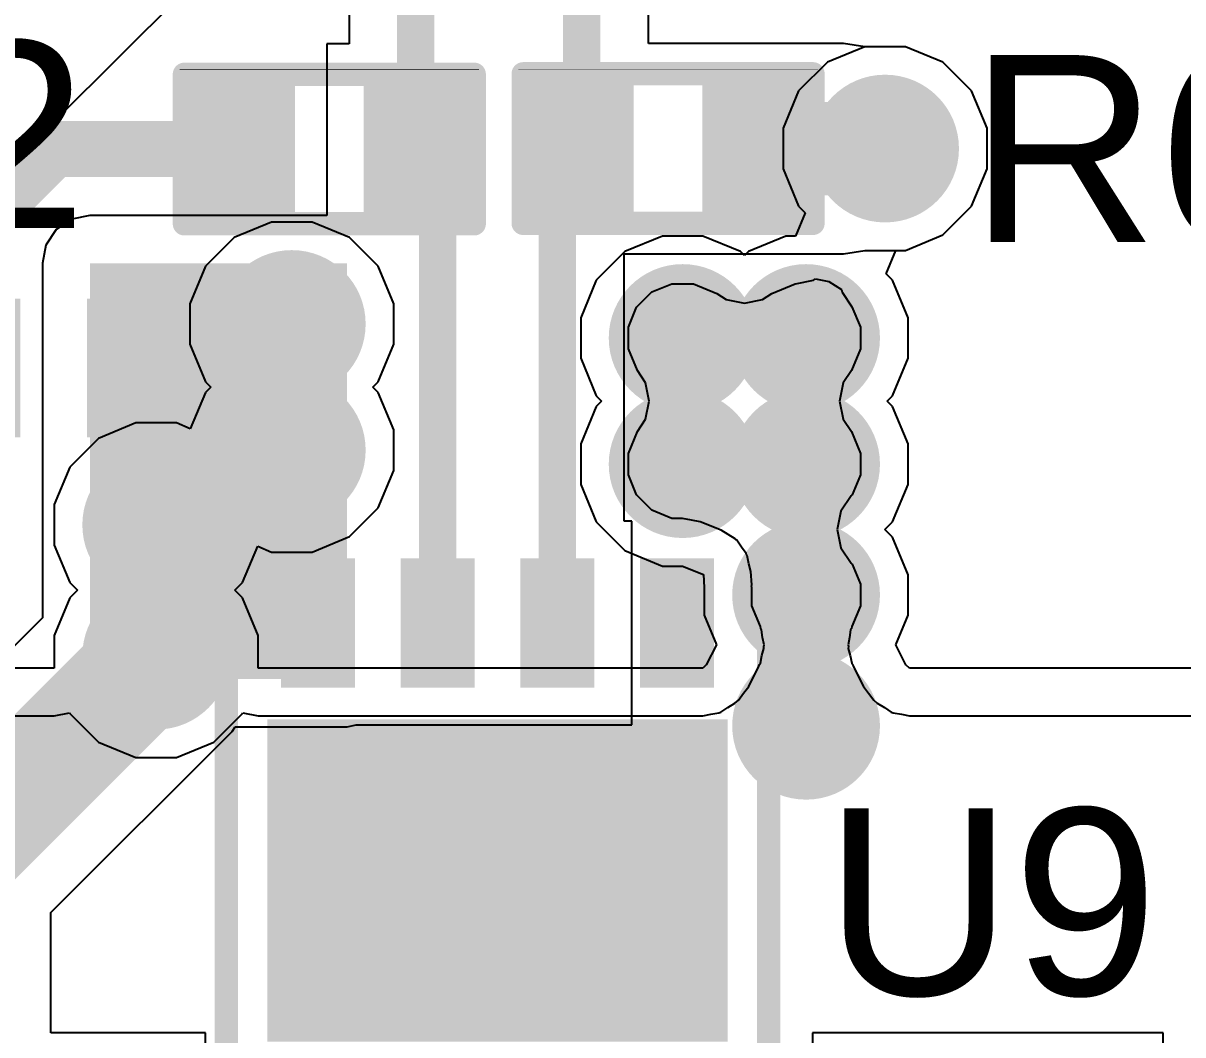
# Model space of a CAD drawing. Header units: millimetres. Extents: x 0 to 5423, y 0 to 5425.
# Drawn here: x 110.75 to 117.05, y 134.73 to 140.23 of the extents above; entities that cross this region are included whole.
import ezdxf

# ---------------------------------------------------------------- set-up
doc = ezdxf.new("R2010")
doc.units = ezdxf.units.MM
for name, color, linetype in [('BottomLayer', 5, 'Continuous'), ('BottomSolder', 6, 'Continuous'), ('TopLayer', 1, 'Continuous'), ('TopOverlay', 2, 'Continuous'), ('TopPaste', 8, 'Continuous'), ('TopSolder', 216, 'Continuous'), ('ViaHoleLayer', 16, 'Continuous')]:
    doc.layers.add(name, color=color, linetype=linetype)
doc.styles.add('Arial', font='', dxfattribs={"height": 0.2})
doc.styles.get('Arial').set_extended_font_data('Arial')

# ---------------------------------------------------------------- blocks, each defined once
blk = doc.blocks.new('SON_8_EP_3_3__134')
at = {"layer": 'TopLayer'}
for points in [[(0.8250047, 1.1999976), (0.8250047, -1.1999976), (-0.8250047, -1.1999976), (-0.8250047, 1.1999976)], [(-1.1000486, 1.1253597), (-1.1000486, 0.8253603), (-1.7000474, 0.8253603), (-1.7000474, 1.1253597)], [(1.1000486, 0.8253603), (1.1000486, 1.1253597), (1.7000474, 1.1253597), (1.7000474, 0.8253603)], [(-1.1000486, 0.4751197), (-1.1000486, 0.1751203), (-1.7000474, 0.1751203), (-1.7000474, 0.4751197)], [(1.1000486, 0.1751203), (1.1000486, 0.4751197), (1.7000474, 0.4751197), (1.7000474, 0.1751203)], [(-1.1000486, -0.1751203), (-1.1000486, -0.4751197), (-1.7000474, -0.4751197), (-1.7000474, -0.1751203)], [(1.1000486, -0.4751197), (1.1000486, -0.1751203), (1.7000474, -0.1751203), (1.7000474, -0.4751197)], [(-1.1000486, -0.8253603), (-1.1000486, -1.1253597), (-1.7000474, -1.1253597), (-1.7000474, -0.8253603)], [(1.1000486, -1.1253597), (1.1000486, -0.8253603), (1.7000474, -0.8253603), (1.7000474, -1.1253597)]]:
    blk.add_hatch(color=1, dxfattribs=at).paths.add_polyline_path(points)
at = {"layer": 'TopPaste'}
for points in [[(0.8250047, 1.1999976), (0.8250047, -1.1999976), (-0.8250047, -1.1999976), (-0.8250047, 1.1999976)], [(-1.1000486, 1.1253597), (-1.1000486, 0.8253603), (-1.7000474, 0.8253603), (-1.7000474, 1.1253597)], [(1.1000486, 0.8253603), (1.1000486, 1.1253597), (1.7000474, 1.1253597), (1.7000474, 0.8253603)], [(-1.1000486, 0.4751197), (-1.1000486, 0.1751203), (-1.7000474, 0.1751203), (-1.7000474, 0.4751197)], [(1.1000486, 0.1751203), (1.1000486, 0.4751197), (1.7000474, 0.4751197), (1.7000474, 0.1751203)], [(-1.1000486, -0.1751203), (-1.1000486, -0.4751197), (-1.7000474, -0.4751197), (-1.7000474, -0.1751203)], [(1.1000486, -0.4751197), (1.1000486, -0.1751203), (1.7000474, -0.1751203), (1.7000474, -0.4751197)], [(-1.1000486, -0.8253603), (-1.1000486, -1.1253597), (-1.7000474, -1.1253597), (-1.7000474, -0.8253603)], [(1.1000486, -1.1253597), (1.1000486, -0.8253603), (1.7000474, -0.8253603), (1.7000474, -1.1253597)]]:
    blk.add_hatch(color=8, dxfattribs=at).paths.add_polyline_path(points)
at = {"layer": 'TopSolder'}
for points in [[(0.8758046999999999, 1.2507976), (0.8758047000000001, -1.2507976), (-0.8758046999999999, -1.2507976), (-0.8758047000000001, 1.2507976)], [(-1.0492486, 1.1761597), (-1.0492486, 0.7745603), (-1.7508474, 0.7745603), (-1.7508474, 1.1761597)], [(1.0492486, 0.7745603), (1.0492486, 1.1761597), (1.7508474, 1.1761597), (1.7508474, 0.7745603)], [(-1.0492486, 0.5259197), (-1.0492486, 0.1243203), (-1.7508474, 0.1243203), (-1.7508474, 0.5259197)], [(1.0492486, 0.1243203), (1.0492486, 0.5259197), (1.7508474, 0.5259197), (1.7508474, 0.1243203)], [(-1.0492486, -0.1243203), (-1.0492486, -0.5259197), (-1.7508474, -0.5259197), (-1.7508474, -0.1243203)], [(1.0492486, -0.5259197), (1.0492486, -0.1243203), (1.7508474, -0.1243203), (1.7508474, -0.5259197)], [(-1.0492486, -0.7745603), (-1.0492486, -1.1761597), (-1.7508474, -1.1761597), (-1.7508474, -0.7745603)], [(1.0492486, -1.1761597), (1.0492486, -0.7745603), (1.7508474, -0.7745603), (1.7508474, -1.1761597)]]:
    blk.add_hatch(color=216, dxfattribs=at).paths.add_polyline_path(points)
at = {"layer": 'TopOverlay'}
for points, const_width in [([(-1.4986, 1.4732), (1.4732, 1.4732)], 0.127), ([(-2.009648, 1.12776), (-1.882648, 1.00076)], 0.1999996), ([(-2.009648, 1.12776), (-2.009648, 0.87376)], 0.1999996), ([(-1.882648, 1.00076), (-2.009648, 0.87376)], 0.1999996), ([(-1.4986, -1.4732), (1.4732, -1.4732)], 0.127)]:
    blk.add_lwpolyline(points, dxfattribs=dict(at, const_width=const_width))
for points, const_width in [([(-1.53035, 1.4732, 1), (-1.46685, 1.4732, 1)], 0.0635), ([(1.44145, 1.4732, 1), (1.50495, 1.4732, 1)], 0.0635), ([(-2.0596479, 1.12776, 1), (-1.9596481, 1.12776, 1)], 0.0999998), ([(-2.0596479, 1.12776, 1), (-1.9596481, 1.12776, 1)], 0.0999998), ([(-1.9326479, 1.00076, 1), (-1.8326481, 1.00076, 1)], 0.0999998), ([(-1.9326479, 1.00076, 1), (-1.8326481, 1.00076, 1)], 0.0999998), ([(-2.0596479, 0.87376, 1), (-1.9596481, 0.87376, 1)], 0.0999998), ([(-2.0596479, 0.87376, 1), (-1.9596481, 0.87376, 1)], 0.0999998), ([(-1.53035, -1.4732, 1), (-1.46685, -1.4732, 1)], 0.0635), ([(1.44145, -1.4732, 1), (1.50495, -1.4732, 1)], 0.0635)]:
    blk.add_lwpolyline(points, format="xyb", close=True, dxfattribs=dict(at, const_width=const_width))
blk = doc.blocks.new('P____PAK_SO_8_138')
at = {"layer": 'TopSolder'}
blk.add_line((2.62857742, -2.43887498), (-5398.322477399999, -5376.64347326), dxfattribs=at)
blk = doc.blocks.new('R___0402_241')
at = {"layer": 'TopLayer'}
for points in [[(-0.6985, -0.3175), (-0.6985, 0.3175), (-0.2412999999999999, 0.3175), (-0.2413, -0.3175)], [(0.2412999999999999, -0.3175), (0.2413, 0.3175), (0.6985, 0.3175), (0.6985, -0.3175)]]:
    blk.add_hatch(color=1, dxfattribs=at).paths.add_polyline_path(points)
at = {"layer": 'TopPaste'}
for points in [[(-0.6985, -0.3175), (-0.6985, 0.3175), (-0.2412999999999999, 0.3175), (-0.2413, -0.3175)], [(0.2412999999999999, -0.3175), (0.2413, 0.3175), (0.6985, 0.3175), (0.6985, -0.3175)]]:
    blk.add_hatch(color=8, dxfattribs=at).paths.add_polyline_path(points)
at = {"layer": 'TopSolder'}
for points in [[(-0.75350116, -0.37250116), (-0.75350116, 0.37250116), (-0.1862988399999999, 0.37250116), (-0.18629884, -0.37250116)], [(0.1862988399999999, -0.37250116), (0.18629884, 0.37250116), (0.75350116, 0.37250116), (0.75350116, -0.37250116)]]:
    blk.add_hatch(color=216, dxfattribs=at).paths.add_polyline_path(points)
at = {"layer": 'TopOverlay'}
for points, const_width in [([(0.7874, 0.4064), (-0.7874, 0.4064)], 0.127), ([(-0.7874, 0.4064), (-0.7874, -0.4064)], 0.127), ([(0.7874, 0.4064), (0.7874, -0.4064)], 0.127), ([(0.7874, -0.4064), (-0.7874, -0.4064)], 0.127), ([(0.8128, -0.4318), (-0.8128, -0.4318)], 0.0032258)]:
    blk.add_lwpolyline(points, dxfattribs=dict(at, const_width=const_width))
for points, const_width in [([(-0.8191499999999999, 0.4064, 1), (-0.7556499999999999, 0.4064, 1)], 0.0635), ([(-0.8191499999999999, 0.4064, 1), (-0.7556499999999999, 0.4064, 1)], 0.0635), ([(0.7556499999999999, 0.4064, 1), (0.8191499999999999, 0.4064, 1)], 0.0635), ([(0.7556499999999999, 0.4064, 1), (0.8191499999999999, 0.4064, 1)], 0.0635), ([(-0.8191499999999999, -0.4064, 1), (-0.7556499999999999, -0.4064, 1)], 0.0635), ([(-0.8191499999999999, -0.4064, 1), (-0.7556499999999999, -0.4064, 1)], 0.0635), ([(0.7556499999999999, -0.4064, 1), (0.8191499999999999, -0.4064, 1)], 0.0635), ([(0.7556499999999999, -0.4064, 1), (0.8191499999999999, -0.4064, 1)], 0.0635), ([(-0.81360518, -0.4318, 1), (-0.8119948199999999, -0.4318, 1)], 0.0016129), ([(0.8119948199999999, -0.4318, 1), (0.81360518, -0.4318, 1)], 0.0016129)]:
    blk.add_lwpolyline(points, format="xyb", close=True, dxfattribs=dict(at, const_width=const_width))
blk = doc.blocks.new('R___0402_242')
at = {"layer": 'TopLayer'}
for points in [[(-0.6985, -0.3175), (-0.6985, 0.3175), (-0.2412999999999999, 0.3175), (-0.2413, -0.3175)], [(0.2412999999999999, -0.3175), (0.2413, 0.3175), (0.6985, 0.3175), (0.6985, -0.3175)]]:
    blk.add_hatch(color=1, dxfattribs=at).paths.add_polyline_path(points)
at = {"layer": 'TopPaste'}
for points in [[(-0.6985, -0.3175), (-0.6985, 0.3175), (-0.2412999999999999, 0.3175), (-0.2413, -0.3175)], [(0.2412999999999999, -0.3175), (0.2413, 0.3175), (0.6985, 0.3175), (0.6985, -0.3175)]]:
    blk.add_hatch(color=8, dxfattribs=at).paths.add_polyline_path(points)
at = {"layer": 'TopSolder'}
for points in [[(-0.75350116, -0.37250116), (-0.75350116, 0.37250116), (-0.1862988399999999, 0.37250116), (-0.18629884, -0.37250116)], [(0.1862988399999999, -0.37250116), (0.18629884, 0.37250116), (0.75350116, 0.37250116), (0.75350116, -0.37250116)]]:
    blk.add_hatch(color=216, dxfattribs=at).paths.add_polyline_path(points)
at = {"layer": 'TopOverlay'}
for points, const_width in [([(0.7874, 0.4064), (-0.7874, 0.4064)], 0.127), ([(-0.7874, 0.4064), (-0.7874, -0.4064)], 0.127), ([(0.7874, 0.4064), (0.7874, -0.4064)], 0.127), ([(0.7874, -0.4064), (-0.7874, -0.4064)], 0.127), ([(0.8128, -0.4318), (-0.8128, -0.4318)], 0.0032258)]:
    blk.add_lwpolyline(points, dxfattribs=dict(at, const_width=const_width))
for points, const_width in [([(-0.8191499999999999, 0.4064, 1), (-0.7556499999999999, 0.4064, 1)], 0.0635), ([(-0.8191499999999999, 0.4064, 1), (-0.7556499999999999, 0.4064, 1)], 0.0635), ([(0.7556499999999999, 0.4064, 1), (0.8191499999999999, 0.4064, 1)], 0.0635), ([(0.7556499999999999, 0.4064, 1), (0.8191499999999999, 0.4064, 1)], 0.0635), ([(-0.8191499999999999, -0.4064, 1), (-0.7556499999999999, -0.4064, 1)], 0.0635), ([(-0.8191499999999999, -0.4064, 1), (-0.7556499999999999, -0.4064, 1)], 0.0635), ([(0.7556499999999999, -0.4064, 1), (0.8191499999999999, -0.4064, 1)], 0.0635), ([(0.7556499999999999, -0.4064, 1), (0.8191499999999999, -0.4064, 1)], 0.0635), ([(-0.81360518, -0.4318, 1), (-0.8119948199999999, -0.4318, 1)], 0.0016129), ([(0.8119948199999999, -0.4318, 1), (0.81360518, -0.4318, 1)], 0.0016129)]:
    blk.add_lwpolyline(points, format="xyb", close=True, dxfattribs=dict(at, const_width=const_width))
blk = doc.blocks.new('C___0402_393')
at = {"layer": 'TopLayer'}
for points in [[(-0.6985, -0.3175), (-0.6985, 0.3175), (-0.2412999999999999, 0.3175), (-0.2413, -0.3175)], [(0.2412999999999999, -0.3175), (0.2413, 0.3175), (0.6985, 0.3175), (0.6985, -0.3175)]]:
    blk.add_hatch(color=1, dxfattribs=at).paths.add_polyline_path(points)
at = {"layer": 'TopPaste'}
for points in [[(-0.6985, -0.3175), (-0.6985, 0.3175), (-0.2412999999999999, 0.3175), (-0.2413, -0.3175)], [(0.2412999999999999, -0.3175), (0.2413, 0.3175), (0.6985, 0.3175), (0.6985, -0.3175)]]:
    blk.add_hatch(color=8, dxfattribs=at).paths.add_polyline_path(points)
at = {"layer": 'TopSolder'}
for points in [[(-0.7584998799999999, -0.37749988), (-0.7584998799999999, 0.37749988), (-0.18130012, 0.37749988), (-0.18130012, -0.37749988)], [(0.18130012, -0.37749988), (0.18130012, 0.37749988), (0.7584998799999999, 0.37749988), (0.7584998799999999, -0.37749988)]]:
    blk.add_hatch(color=216, dxfattribs=at).paths.add_polyline_path(points)
at = {"layer": 'TopOverlay', "const_width": 0.127}
for points in [[(-0.7874, -0.4064), (-0.7874, 0.4064)], [(-0.7874, 0.4064), (-0.2794, 0.4064)], [(0.2794, 0.4064), (0.7874, 0.4064)], [(0.7874, -0.4064), (0.7874, 0.4064)], [(-0.7874, -0.4064), (-0.2794, -0.4064)], [(0.2794, -0.4064), (0.7874, -0.4064)]]:
    blk.add_lwpolyline(points, dxfattribs=at)
at = {"layer": 'TopOverlay', "const_width": 0.0635}
for points in [[(-0.8191499999999999, 0.4064, 1), (-0.7556499999999999, 0.4064, 1)], [(-0.8191499999999999, 0.4064, 1), (-0.7556499999999999, 0.4064, 1)], [(-0.31115, 0.4064, 1), (-0.24765, 0.4064, 1)], [(0.24765, 0.4064, 1), (0.31115, 0.4064, 1)], [(0.7556499999999999, 0.4064, 1), (0.8191499999999999, 0.4064, 1)], [(0.7556499999999999, 0.4064, 1), (0.8191499999999999, 0.4064, 1)], [(-0.8191499999999999, -0.4064, 1), (-0.7556499999999999, -0.4064, 1)], [(-0.8191499999999999, -0.4064, 1), (-0.7556499999999999, -0.4064, 1)], [(-0.31115, -0.4064, 1), (-0.24765, -0.4064, 1)], [(0.24765, -0.4064, 1), (0.31115, -0.4064, 1)], [(0.7556499999999999, -0.4064, 1), (0.8191499999999999, -0.4064, 1)], [(0.7556499999999999, -0.4064, 1), (0.8191499999999999, -0.4064, 1)]]:
    blk.add_lwpolyline(points, format="xyb", close=True, dxfattribs=at)

msp = doc.modelspace()

# ---------------------------------------------------------------- hatches: boundary and pattern name
at = {"layer": 'BottomLayer'}
h = msp.add_hatch(color=5, dxfattribs=at)
edge = h.paths.add_edge_path()
edge.add_arc((115.43487708, 139.55310164), 0.2999994, 0, 360)
h = msp.add_hatch(color=5, dxfattribs=at)
edge = h.paths.add_edge_path()
edge.add_arc((112.21026326, 138.59944848), 0.2999994, 0, 360)
h = msp.add_hatch(color=5, dxfattribs=at)
edge = h.paths.add_edge_path()
edge.add_arc((114.33463036, 138.52324848), 0.2999994, 0, 360)
h = msp.add_hatch(color=5, dxfattribs=at)
edge = h.paths.add_edge_path()
edge.add_arc((115.00555866, 138.52324848), 0.2999994, 0, 360)
h = msp.add_hatch(color=5, dxfattribs=at)
edge = h.paths.add_edge_path()
edge.add_arc((112.21026326, 137.91364848), 0.2999994, 0, 360)
h = msp.add_hatch(color=5, dxfattribs=at)
edge = h.paths.add_edge_path()
edge.add_arc((114.33463036, 137.83744848), 0.2999994, 0, 360)
h = msp.add_hatch(color=5, dxfattribs=at)
edge = h.paths.add_edge_path()
edge.add_arc((115.00555866, 137.83744848), 0.2999994, 0, 360)
h = msp.add_hatch(color=5, dxfattribs=at)
edge = h.paths.add_edge_path()
edge.add_arc((111.47366326, 137.50724848), 0.2999994, 0, 360)
h = msp.add_hatch(color=5, dxfattribs=at)
edge = h.paths.add_edge_path()
edge.add_arc((115.00555866, 137.12624848), 0.2999994, 0, 360)
h = msp.add_hatch(color=5, dxfattribs=at)
edge = h.paths.add_edge_path()
edge.add_arc((111.47366326, 136.79604848), 0.2999994, 0, 360)
h = msp.add_hatch(color=5, dxfattribs=at)
edge = h.paths.add_edge_path()
edge.add_arc((115.00555866, 136.41504848), 0.2999994, 0, 360)
h = msp.add_hatch(color=5, dxfattribs=at)
edge = h.paths.add_edge_path()
edge.add_arc((114.06119174, 135.98208516), 0.2999994, 0, 360)
h = msp.add_hatch(color=5, dxfattribs=at)
edge = h.paths.add_edge_path()
edge.add_arc((112.66419174, 135.95668516), 0.2999994, 0, 360)
h = msp.add_hatch(color=5, dxfattribs=at)
edge = h.paths.add_edge_path()
edge.add_arc((113.37539174, 135.60108516), 0.2999994, 0, 360)
h = msp.add_hatch(color=5, dxfattribs=at)
edge = h.paths.add_edge_path()
edge.add_arc((114.06119174, 135.16420516), 0.2999994, 0, 360)
h = msp.add_hatch(color=5, dxfattribs=at)
edge = h.paths.add_edge_path()
edge.add_arc((112.66419174, 135.13880516), 0.2999994, 0, 360)
at = {"layer": 'BottomSolder'}
h = msp.add_hatch(color=6, dxfattribs=at)
edge = h.paths.add_edge_path()
edge.add_arc((115.43487708, 139.55310164), 0.4015993999999999, 0, 360)
h = msp.add_hatch(color=6, dxfattribs=at)
edge = h.paths.add_edge_path()
edge.add_arc((112.21026326, 138.59944848), 0.4015993999999999, 0, 360)
h = msp.add_hatch(color=6, dxfattribs=at)
edge = h.paths.add_edge_path()
edge.add_arc((114.33463036, 138.52324848), 0.4015993999999999, 0, 360)
h = msp.add_hatch(color=6, dxfattribs=at)
edge = h.paths.add_edge_path()
edge.add_arc((115.00555866, 138.52324848), 0.4015993999999999, 0, 360)
h = msp.add_hatch(color=6, dxfattribs=at)
edge = h.paths.add_edge_path()
edge.add_arc((112.21026326, 137.91364848), 0.4015993999999999, 0, 360)
h = msp.add_hatch(color=6, dxfattribs=at)
edge = h.paths.add_edge_path()
edge.add_arc((114.33463036, 137.83744848), 0.4015993999999999, 0, 360)
h = msp.add_hatch(color=6, dxfattribs=at)
edge = h.paths.add_edge_path()
edge.add_arc((115.00555866, 137.83744848), 0.4015993999999999, 0, 360)
h = msp.add_hatch(color=6, dxfattribs=at)
edge = h.paths.add_edge_path()
edge.add_arc((111.47366326, 137.50724848), 0.4015993999999999, 0, 360)
h = msp.add_hatch(color=6, dxfattribs=at)
edge = h.paths.add_edge_path()
edge.add_arc((115.00555866, 137.12624848), 0.4015993999999999, 0, 360)
h = msp.add_hatch(color=6, dxfattribs=at)
edge = h.paths.add_edge_path()
edge.add_arc((111.47366326, 136.79604848), 0.4015993999999999, 0, 360)
h = msp.add_hatch(color=6, dxfattribs=at)
edge = h.paths.add_edge_path()
edge.add_arc((115.00555866, 136.41504848), 0.4015993999999999, 0, 360)
h = msp.add_hatch(color=6, dxfattribs=at)
edge = h.paths.add_edge_path()
edge.add_arc((112.66419174, 135.95668516), 0.4015993999999999, 0, 360)
h = msp.add_hatch(color=6, dxfattribs=at)
edge = h.paths.add_edge_path()
edge.add_arc((114.06119174, 135.98208516), 0.4015993999999999, 0, 360)
h = msp.add_hatch(color=6, dxfattribs=at)
edge = h.paths.add_edge_path()
edge.add_arc((113.37539174, 135.60108516), 0.4015993999999999, 0, 360)
h = msp.add_hatch(color=6, dxfattribs=at)
edge = h.paths.add_edge_path()
edge.add_arc((112.66419174, 135.13880516), 0.4015993999999999, 0, 360)
h = msp.add_hatch(color=6, dxfattribs=at)
edge = h.paths.add_edge_path()
edge.add_arc((114.06119174, 135.16420516), 0.4015993999999999, 0, 360)
at = {"layer": 'TopLayer'}
h = msp.add_hatch(color=1, dxfattribs=at)
edge = h.paths.add_edge_path()
edge.add_arc((115.43487708, 139.55310164), 0.2999994, 0, 360)
msp.add_hatch(color=1, dxfattribs=at).paths.add_polyline_path([(111.11362588, 138.92965102), (111.11362588, 136.66905102), (112.51062588, 136.66905102), (112.51062588, 138.92965102)])
h = msp.add_hatch(color=1, dxfattribs=at)
edge = h.paths.add_edge_path()
edge.add_arc((112.21026326, 138.59944848), 0.2999994, 0, 360)
h = msp.add_hatch(color=1, dxfattribs=at)
edge = h.paths.add_edge_path()
edge.add_arc((114.33463036, 138.52324848), 0.2999994, 0, 360)
h = msp.add_hatch(color=1, dxfattribs=at)
edge = h.paths.add_edge_path()
edge.add_arc((115.00555866, 138.52324848), 0.2999994, 0, 360)
h = msp.add_hatch(color=1, dxfattribs=at)
edge = h.paths.add_edge_path()
edge.add_arc((112.21026326, 137.91364848), 0.2999994, 0, 360)
h = msp.add_hatch(color=1, dxfattribs=at)
edge = h.paths.add_edge_path()
edge.add_arc((114.33463036, 137.83744848), 0.2999994, 0, 360)
h = msp.add_hatch(color=1, dxfattribs=at)
edge = h.paths.add_edge_path()
edge.add_arc((115.00555866, 137.83744848), 0.2999994, 0, 360)
h = msp.add_hatch(color=1, dxfattribs=at)
edge = h.paths.add_edge_path()
edge.add_arc((111.47366326, 137.50724848), 0.2999994, 0, 360)
h = msp.add_hatch(color=1, dxfattribs=at)
edge = h.paths.add_edge_path()
edge.add_arc((115.00555866, 137.12624848), 0.2999994, 0, 360)
h = msp.add_hatch(color=1, dxfattribs=at)
edge = h.paths.add_edge_path()
edge.add_arc((111.47366326, 136.79604848), 0.2999994, 0, 360)
h = msp.add_hatch(color=1, dxfattribs=at)
edge = h.paths.add_edge_path()
edge.add_arc((115.00555866, 136.41504848), 0.2999994, 0, 360)
h = msp.add_hatch(color=1, dxfattribs=at)
edge = h.paths.add_edge_path()
edge.add_arc((114.06119174, 135.98208516), 0.2999994, 0, 360)
h = msp.add_hatch(color=1, dxfattribs=at)
edge = h.paths.add_edge_path()
edge.add_arc((112.66419174, 135.95668516), 0.2999994, 0, 360)
h = msp.add_hatch(color=1, dxfattribs=at)
edge = h.paths.add_edge_path()
edge.add_arc((113.37539174, 135.60108516), 0.2999994, 0, 360)
h = msp.add_hatch(color=1, dxfattribs=at)
edge = h.paths.add_edge_path()
edge.add_arc((114.06119174, 135.16420516), 0.2999994, 0, 360)
h = msp.add_hatch(color=1, dxfattribs=at)
edge = h.paths.add_edge_path()
edge.add_arc((112.66419174, 135.13880516), 0.2999994, 0, 360)
at = {"layer": 'TopSolder'}
h = msp.add_hatch(color=216, dxfattribs=at)
edge = h.paths.add_edge_path()
edge.add_arc((115.43487708, 139.55310164), 0.4015993999999999, 0, 360)
h = msp.add_hatch(color=216, dxfattribs=at)
edge = h.paths.add_edge_path()
edge.add_arc((112.21026326, 138.59944848), 0.4015993999999999, 0, 360)
h = msp.add_hatch(color=216, dxfattribs=at)
edge = h.paths.add_edge_path()
edge.add_arc((114.33463036, 138.52324848), 0.4015993999999999, 0, 360)
h = msp.add_hatch(color=216, dxfattribs=at)
edge = h.paths.add_edge_path()
edge.add_arc((115.00555866, 138.52324848), 0.4015993999999999, 0, 360)
h = msp.add_hatch(color=216, dxfattribs=at)
edge = h.paths.add_edge_path()
edge.add_arc((112.21026326, 137.91364848), 0.4015993999999999, 0, 360)
h = msp.add_hatch(color=216, dxfattribs=at)
edge = h.paths.add_edge_path()
edge.add_arc((114.33463036, 137.83744848), 0.4015993999999999, 0, 360)
h = msp.add_hatch(color=216, dxfattribs=at)
edge = h.paths.add_edge_path()
edge.add_arc((115.00555866, 137.83744848), 0.4015993999999999, 0, 360)
h = msp.add_hatch(color=216, dxfattribs=at)
edge = h.paths.add_edge_path()
edge.add_arc((111.47366326, 137.50724848), 0.4015993999999999, 0, 360)
h = msp.add_hatch(color=216, dxfattribs=at)
edge = h.paths.add_edge_path()
edge.add_arc((115.00555866, 137.12624848), 0.4015993999999999, 0, 360)
h = msp.add_hatch(color=216, dxfattribs=at)
edge = h.paths.add_edge_path()
edge.add_arc((111.47366326, 136.79604848), 0.4015993999999999, 0, 360)
h = msp.add_hatch(color=216, dxfattribs=at)
edge = h.paths.add_edge_path()
edge.add_arc((115.00555866, 136.41504848), 0.4015993999999999, 0, 360)
h = msp.add_hatch(color=216, dxfattribs=at)
edge = h.paths.add_edge_path()
edge.add_arc((112.66419174, 135.95668516), 0.4015993999999999, 0, 360)
h = msp.add_hatch(color=216, dxfattribs=at)
edge = h.paths.add_edge_path()
edge.add_arc((114.06119174, 135.98208516), 0.4015993999999999, 0, 360)
h = msp.add_hatch(color=216, dxfattribs=at)
edge = h.paths.add_edge_path()
edge.add_arc((113.37539174, 135.60108516), 0.4015993999999999, 0, 360)
h = msp.add_hatch(color=216, dxfattribs=at)
edge = h.paths.add_edge_path()
edge.add_arc((112.66419174, 135.13880516), 0.4015993999999999, 0, 360)
h = msp.add_hatch(color=216, dxfattribs=at)
edge = h.paths.add_edge_path()
edge.add_arc((114.06119174, 135.16420516), 0.4015993999999999, 0, 360)
at = {"layer": 'ViaHoleLayer'}
h = msp.add_hatch(color=16, dxfattribs=at)
edge = h.paths.add_edge_path()
edge.add_arc((115.43487708, 139.55310164), 0.1499997, 0, 360)
h = msp.add_hatch(color=16, dxfattribs=at)
edge = h.paths.add_edge_path()
edge.add_arc((112.21026326, 138.59944848), 0.1499997, 0, 360)
h = msp.add_hatch(color=16, dxfattribs=at)
edge = h.paths.add_edge_path()
edge.add_arc((114.33463036, 138.52324848), 0.1499997, 0, 360)
h = msp.add_hatch(color=16, dxfattribs=at)
edge = h.paths.add_edge_path()
edge.add_arc((115.00555866, 138.52324848), 0.1499997, 0, 360)
h = msp.add_hatch(color=16, dxfattribs=at)
edge = h.paths.add_edge_path()
edge.add_arc((112.21026326, 137.91364848), 0.1499997, 0, 360)
h = msp.add_hatch(color=16, dxfattribs=at)
edge = h.paths.add_edge_path()
edge.add_arc((114.33463036, 137.83744848), 0.1499997, 0, 360)
h = msp.add_hatch(color=16, dxfattribs=at)
edge = h.paths.add_edge_path()
edge.add_arc((115.00555866, 137.83744848), 0.1499997, 0, 360)
h = msp.add_hatch(color=16, dxfattribs=at)
edge = h.paths.add_edge_path()
edge.add_arc((111.47366326, 137.50724848), 0.1499997, 0, 360)
h = msp.add_hatch(color=16, dxfattribs=at)
edge = h.paths.add_edge_path()
edge.add_arc((115.00555866, 137.12624848), 0.1499997, 0, 360)
h = msp.add_hatch(color=16, dxfattribs=at)
edge = h.paths.add_edge_path()
edge.add_arc((111.47366326, 136.79604848), 0.1499997, 0, 360)
h = msp.add_hatch(color=16, dxfattribs=at)
edge = h.paths.add_edge_path()
edge.add_arc((115.00555866, 136.41504848), 0.1499997, 0, 360)
h = msp.add_hatch(color=16, dxfattribs=at)
edge = h.paths.add_edge_path()
edge.add_arc((112.66419174, 135.95668516), 0.1499997, 0, 360)
h = msp.add_hatch(color=16, dxfattribs=at)
edge = h.paths.add_edge_path()
edge.add_arc((114.06119174, 135.98208516), 0.1499997, 0, 360)
h = msp.add_hatch(color=16, dxfattribs=at)
edge = h.paths.add_edge_path()
edge.add_arc((113.37539174, 135.60108516), 0.1499997, 0, 360)
h = msp.add_hatch(color=16, dxfattribs=at)
edge = h.paths.add_edge_path()
edge.add_arc((114.06119174, 135.16420516), 0.1499997, 0, 360)
h = msp.add_hatch(color=16, dxfattribs=at)
edge = h.paths.add_edge_path()
edge.add_arc((112.66419174, 135.13880516), 0.1499997, 0, 360)

# ---------------------------------------------------------------- linework, layer by layer
at = {"layer": 'BottomLayer'}
for p, q in [((115.32467918, 140.10710104), (115.12106262, 140.02276034)), ((115.54507498, 140.10710104), (115.32467918, 140.10710104)), ((115.74869154, 140.02276034), (115.54507498, 140.10710104)), ((115.12106262, 140.02276034), (114.96521838, 139.8669161)), ((115.90453578, 139.8669161), (115.74869154, 140.02276034)), ((114.96521838, 139.8669161), (114.88087768, 139.66329954)), ((115.98887648, 139.66329954), (115.90453578, 139.8669161)), ((114.88087768, 139.66329954), (114.88087768, 139.44290374)), ((115.98887648, 139.44290374), (115.98887648, 139.66329954)), ((114.88087768, 139.44290374), (114.96521838, 139.23928718)), ((115.90453578, 139.23928718), (115.98887648, 139.44290374)), ((114.96521838, 139.23928718), (115.00025768, 139.20424788)), ((115.74869154, 139.08344294), (115.90453578, 139.23928718)), ((115.00025768, 139.20424788), (114.94765174, 139.07724788)), ((112.10006536, 139.15344788), (111.8964488, 139.06910718)), ((112.32046116, 139.15344788), (112.10006536, 139.15344788)), ((112.52407772, 139.06910718), (112.32046116, 139.15344788)), ((111.8964488, 139.06910718), (111.74060456, 138.91326294)), ((112.67992196, 138.91326294), (112.52407772, 139.06910718)), ((114.22443246, 139.07724788), (114.0208159, 138.99290718)), ((114.44482826, 139.07724788), (114.22443246, 139.07724788)), ((114.64844482, 138.99290718), (114.44482826, 139.07724788)), ((114.89536076, 139.07724788), (114.6917442, 138.99290718)), ((114.94765174, 139.07724788), (114.89536076, 139.07724788)), ((115.54507498, 138.99910224), (115.74869154, 139.08344294)), ((114.0208159, 138.99290718), (113.86497166, 138.83706294)), ((114.67009578, 138.97125876), (114.64844482, 138.99290718)), ((114.6917442, 138.99290718), (114.67009578, 138.97125876)), ((115.44017806, 138.87210224), (115.492784, 138.99910224)), ((115.492784, 138.99910224), (115.54507498, 138.99910224)), ((111.74060456, 138.91326294), (111.65626386, 138.70964638)), ((112.76426266, 138.70964638), (112.67992196, 138.91326294)), ((115.04675746, 138.83798496), (115.05712066, 138.844909)), ((115.05712066, 138.844909), (115.12918808, 138.82982902)), ((115.47521736, 138.83706294), (115.44017806, 138.87210224)), ((113.86497166, 138.83706294), (113.78063096, 138.63344638)), ((114.1675136, 138.7733572), (114.2759462, 138.81827202)), ((114.2759462, 138.81827202), (114.39331452, 138.81827202)), ((114.39331452, 138.81827202), (114.52105874, 138.76535874)), ((114.81913536, 138.76536128), (114.9468745, 138.81827202)), ((114.9468745, 138.81827202), (114.94765174, 138.81827202)), ((114.94765174, 138.81827202), (115.04675746, 138.83798496)), ((115.12918808, 138.82982902), (115.19823798, 138.78645598)), ((115.19823798, 138.78645598), (115.20091514, 138.77299652)), ((115.55955806, 138.63344638), (115.47521736, 138.83706294)), ((114.08452164, 138.69036524), (114.1675136, 138.7733572)), ((114.52105874, 138.76535874), (114.57099006, 138.73199584)), ((114.57099006, 138.73199584), (114.57099768, 138.7319933)), ((114.57099768, 138.7319933), (114.57100276, 138.73199076)), ((114.57100276, 138.73199076), (114.61632144, 138.72297884)), ((114.61632144, 138.72297884), (114.67009578, 138.7122829)), ((114.67011102, 138.7122829), (114.7692015, 138.73199584)), ((114.7692015, 138.73199584), (114.76920658, 138.73199838)), ((114.76920658, 138.73199838), (114.76921674, 138.73200092)), ((114.76921674, 138.73200092), (114.81913536, 138.76536128)), ((115.20091514, 138.77299652), (115.25491808, 138.69217626)), ((111.65626386, 138.70964638), (111.65626386, 138.48925058)), ((112.76426266, 138.48925058), (112.76426266, 138.70964638)), ((114.03960682, 138.58193264), (114.08452164, 138.69036524)), ((114.67009578, 138.7122829), (114.6701034, 138.71228544)), ((114.6701034, 138.71228544), (114.67011102, 138.7122829)), ((115.25491808, 138.69217626), (115.3005822, 138.58193264)), ((113.78063096, 138.63344638), (113.78063096, 138.41305058)), ((115.55955806, 138.41305058), (115.55955806, 138.63344638)), ((114.03960682, 138.46456432), (114.03960682, 138.58193264)), ((115.3005822, 138.58193264), (115.3005822, 138.46456432)), ((111.65626386, 138.48925058), (111.74060456, 138.28563402)), ((112.67992196, 138.28563402), (112.76426266, 138.48925058)), ((113.78063096, 138.41305058), (113.86497166, 138.20943402)), ((114.0884942, 138.34654068), (114.03960682, 138.46456432)), ((115.3005822, 138.46456432), (115.25169482, 138.34654068)), ((115.47521736, 138.20943402), (115.55955806, 138.41305058)), ((114.13332012, 138.2794542), (114.0884942, 138.34654068)), ((115.25169482, 138.34654068), (115.2068689, 138.2794542)), ((111.74060456, 138.28563402), (111.7696901, 138.25654848)), ((112.65083642, 138.25654848), (112.67992196, 138.28563402)), ((114.15303306, 138.18034848), (114.13332012, 138.2794542)), ((115.2068689, 138.2794542), (115.18715596, 138.18034848)), ((111.74060456, 138.22746294), (111.65888514, 138.03017352)), ((111.7696901, 138.25654848), (111.74060456, 138.22746294)), ((112.67992196, 138.22746294), (112.65083642, 138.25654848)), ((112.76426266, 138.02384638), (112.67992196, 138.22746294)), ((113.86497166, 138.15126294), (113.78063096, 137.94764638)), ((113.86497166, 138.20943402), (113.8940572, 138.18034848)), ((113.8940572, 138.18034848), (113.86497166, 138.15126294)), ((114.13332012, 138.08124276), (114.15303306, 138.18034848)), ((115.18715596, 138.18034848), (115.2068689, 138.08124276)), ((115.44613182, 138.18034848), (115.47521736, 138.20943402)), ((115.47521736, 138.15126294), (115.44613182, 138.18034848)), ((115.55955806, 137.94764638), (115.47521736, 138.15126294)), ((111.36346536, 138.06124788), (111.1598488, 137.97690718)), ((111.58386116, 138.06124788), (111.36346536, 138.06124788)), ((111.65888514, 138.03017352), (111.58386116, 138.06124788)), ((114.0884942, 138.01415628), (114.13332012, 138.08124276)), ((115.2068689, 138.08124276), (115.25169482, 138.01415628)), ((111.1598488, 137.97690718), (111.00400456, 137.82106294)), ((112.76426266, 137.80345058), (112.76426266, 138.02384638)), ((114.03960682, 137.89613264), (114.0884942, 138.01415628)), ((115.25169482, 138.01415628), (115.3005822, 137.89613264)), ((113.78063096, 137.94764638), (113.78063096, 137.72725058)), ((115.55955806, 137.72725058), (115.55955806, 137.94764638)), ((114.03960682, 137.77876432), (114.03960682, 137.89613264)), ((115.3005822, 137.89613264), (115.3005822, 137.77876432)), ((111.00400456, 137.82106294), (110.91966386, 137.61744638)), ((112.67992196, 137.59983402), (112.76426266, 137.80345058)), ((114.08452164, 137.67033172), (114.03960682, 137.77876432)), ((115.3005822, 137.77876432), (115.25566738, 137.67033172)), ((113.78063096, 137.72725058), (113.86497166, 137.52363402)), ((115.47521736, 137.52363402), (115.55955806, 137.72725058)), ((114.1675136, 137.58733976), (114.08452164, 137.67033172)), ((115.25030798, 137.66497232), (115.1941689, 137.5809542)), ((115.25566738, 137.67033172), (115.25030798, 137.66497232)), ((110.91966386, 137.61744638), (110.91966386, 137.39705058)), ((112.52407772, 137.44398978), (112.67992196, 137.59983402)), ((114.2759462, 137.54242494), (114.1675136, 137.58733976)), ((113.86497166, 137.52363402), (114.0208159, 137.36778978)), ((114.3342265, 137.54242494), (114.2759462, 137.54242494)), ((114.38232648, 137.53285676), (114.3342265, 137.54242494)), ((114.43053314, 137.52385246), (114.38232648, 137.53285676)), ((114.54373586, 137.4785033), (114.43053314, 137.52385246)), ((115.1941689, 137.5809542), (115.17445596, 137.48184848)), ((115.43343182, 137.48184848), (115.47521736, 137.52363402)), ((114.5812288, 137.45407866), (114.54373586, 137.4785033)), ((115.17445596, 137.48184848), (115.1941689, 137.38274276)), ((115.47521736, 137.44006294), (115.43343182, 137.48184848)), ((110.91966386, 137.39705058), (111.00400456, 137.19343402)), ((112.32046116, 137.35964908), (112.52407772, 137.44398978)), ((114.61976314, 137.4314117), (114.5812288, 137.45407866)), ((114.62337502, 137.4266238), (114.61976314, 137.4314117)), ((114.62840168, 137.42334974), (114.62337502, 137.4266238)), ((114.6536823, 137.3864537), (114.62840168, 137.42334974)), ((115.55955806, 137.23644638), (115.47521736, 137.44006294)), ((111.94332196, 137.19343402), (112.02504138, 137.39072344)), ((112.02504138, 137.39072344), (112.10006536, 137.35964908)), ((112.10006536, 137.35964908), (112.32046116, 137.35964908)), ((114.0208159, 137.36778978), (114.22443246, 137.28344908)), ((114.68062154, 137.35074892), (114.6536823, 137.3864537)), ((114.68212776, 137.34494248), (114.68062154, 137.35074892)), ((114.68551866, 137.33999202), (114.68212776, 137.34494248)), ((114.6947541, 137.29623798), (114.68551866, 137.33999202)), ((115.1941689, 137.38274276), (115.25030798, 137.29872464)), ((114.22443246, 137.28344908), (114.3342265, 137.28344908)), ((114.3342265, 137.28344908), (114.44742922, 137.23809992)), ((114.7059809, 137.25293352), (114.6947541, 137.29623798)), ((115.25030798, 137.29872464), (115.25566738, 137.29336524)), ((115.25566738, 137.29336524), (115.3005822, 137.18493264)), ((114.44742922, 137.23809992), (114.45155926, 137.16611632)), ((114.71011094, 137.18094992), (114.7059809, 137.25293352)), ((115.55955806, 137.01605058), (115.55955806, 137.23644638)), ((111.00400456, 137.19343402), (111.0457901, 137.15164848)), ((111.0457901, 137.15164848), (111.00400456, 137.10986294)), ((111.90153642, 137.15164848), (111.94332196, 137.19343402)), ((111.94332196, 137.10986294), (111.90153642, 137.15164848)), ((114.45155926, 137.16611632), (114.45155926, 137.01605058)), ((114.709067, 137.17349502), (114.71011094, 137.18094992)), ((114.71053512, 137.16611632), (114.709067, 137.17349502)), ((114.71053512, 137.06756686), (114.71053512, 137.16611632)), ((115.3005822, 137.18493264), (115.3005822, 137.06756432)), ((111.00400456, 137.10986294), (110.91966386, 136.90624638)), ((112.02766266, 136.90624638), (111.94332196, 137.10986294)), ((114.45155926, 137.01605058), (114.51818092, 136.8552127)), ((114.75744384, 136.95432096), (114.71053512, 137.06756686)), ((115.3005822, 137.06756432), (115.25367348, 136.95431842)), ((115.4929364, 136.8552127), (115.55955806, 137.01605058)), ((114.75933868, 136.94479088), (114.75744384, 136.95432096)), ((115.25367348, 136.95431842), (115.25177864, 136.94479342)), ((110.91966386, 136.90624638), (110.91966386, 136.72821016)), ((112.02766266, 136.72821016), (112.02766266, 136.90624638)), ((114.76411896, 136.93634538), (114.75933868, 136.94479088)), ((114.76913546, 136.8955479), (114.76411896, 136.93634538)), ((114.77715678, 136.85521524), (114.76913546, 136.8955479)), ((115.24198186, 136.89554028), (115.23396054, 136.8552127)), ((115.24699836, 136.93634538), (115.24198186, 136.89554028)), ((115.25177864, 136.94479342), (115.24699836, 136.93634538)), ((114.51818092, 136.8552127), (114.46307562, 136.74585046)), ((114.76546262, 136.79642694), (114.77644812, 136.83605348)), ((114.77526194, 136.84569278), (114.77715678, 136.85521524)), ((114.77644812, 136.83605348), (114.77526194, 136.84569278)), ((115.23396054, 136.8552127), (115.23585538, 136.84569278)), ((115.23585538, 136.84569278), (115.2346692, 136.83605348)), ((115.2346692, 136.83605348), (115.24565216, 136.79642948)), ((115.5480417, 136.74585046), (115.4929364, 136.8552127)), ((114.75744384, 136.75610698), (114.76546262, 136.79642694)), ((115.24565216, 136.79642948), (115.25367348, 136.75610698)), ((110.91966386, 136.72821016), (94.8642756, 136.72821016)), ((114.44378432, 136.72821016), (112.02766266, 136.72821016)), ((114.46307562, 136.74585046), (114.44378432, 136.72821016)), ((114.69435024, 136.62931526), (114.74945554, 136.7386775)), ((114.74945554, 136.7386775), (114.75204888, 136.74803232)), ((114.75204888, 136.74803232), (114.75744384, 136.75610698)), ((115.25367348, 136.75610698), (115.25906844, 136.74803232)), ((115.25906844, 136.74803232), (115.26166178, 136.7386775)), ((115.26166178, 136.7386775), (115.31676708, 136.62931526)), ((115.567333, 136.72821016), (115.5480417, 136.74585046)), ((143.51000762, 136.7282127), (115.567333, 136.72821016)), ((114.63783778, 136.5547307), (114.66553648, 136.5924243)), ((114.66553648, 136.5924243), (114.69435024, 136.62931526)), ((115.31676708, 136.62931526), (115.3455783, 136.59242938)), ((115.3455783, 136.59242938), (115.37327954, 136.55473324)), ((114.54289004, 136.48894724), (114.5801747, 136.51385956)), ((114.5801747, 136.51385956), (114.61854648, 136.5370904)), ((114.61854648, 136.5370904), (114.63783778, 136.5547307)), ((115.37327954, 136.55473324), (115.39257084, 136.5370904)), ((115.39257084, 136.5370904), (115.43092484, 136.51387226)), ((115.43092484, 136.51387226), (115.46822728, 136.48894724)), ((94.8642756, 136.4692343), (110.91966386, 136.4692343)), ((110.91966386, 136.4692343), (111.0025593, 136.48572398)), ((111.0025593, 136.48572398), (111.00400456, 136.48223402)), ((111.00400456, 136.48223402), (111.1598488, 136.32638978)), ((111.78747772, 136.32638978), (111.94332196, 136.48223402)), ((111.94332196, 136.48223402), (111.94476722, 136.48572398)), ((111.94476722, 136.48572398), (112.02766266, 136.4692343)), ((112.02766266, 136.4692343), (114.44378432, 136.4692343)), ((114.44378432, 136.4692343), (114.48774156, 136.47797698)), ((114.48774156, 136.47797698), (114.5321052, 136.48475878)), ((114.5321052, 136.48475878), (114.53713186, 136.4878017)), ((114.53713186, 136.4878017), (114.54289004, 136.48894724)), ((115.46822728, 136.48894724), (115.47399054, 136.4878017)), ((115.47399054, 136.4878017), (115.47901212, 136.48476132)), ((115.47901212, 136.48476132), (115.52332496, 136.47798714)), ((115.52332496, 136.47798714), (115.567333, 136.4692343)), ((115.567333, 136.4692343), (143.25103176, 136.46923684)), ((111.1598488, 136.32638978), (111.36346536, 136.24204908)), ((111.58386116, 136.24204908), (111.78747772, 136.32638978)), ((111.36346536, 136.24204908), (111.58386116, 136.24204908))]:
    msp.add_line(p, q, dxfattribs=at)
at = {"layer": 'TopLayer'}
for p, q in [((114.14827818, 140.12460164), (114.14827818, 140.70875338)), ((112.52172822, 140.41788274), (112.52172822, 140.12200068)), ((112.52172822, 140.12200068), (112.40169544, 140.12200068)), ((112.40169544, 140.12200068), (112.40169544, 139.18862688)), ((115.20810842, 140.12460164), (114.14827818, 140.12460164)), ((115.32468172, 140.10710104), (115.20810842, 140.12460418)), ((115.20810842, 140.12460418), (115.20810842, 140.12460164)), ((115.54507498, 140.10710104), (115.32468172, 140.10710104)), ((115.74869154, 140.02276034), (115.54507498, 140.10710104)), ((115.90453578, 139.8669161), (115.74869154, 140.02276034)), ((115.98887648, 139.66329954), (115.90453578, 139.8669161)), ((115.98887648, 139.44290374), (115.98887648, 139.66329954)), ((115.90453578, 139.23928718), (115.98887648, 139.44290374)), ((115.74869154, 139.08344294), (115.90453578, 139.23928718)), ((111.01452016, 139.16891394), (110.93050204, 139.11277486)), ((111.11362588, 139.18862688), (111.01452016, 139.16891394)), ((112.40169544, 139.18862688), (111.11362588, 139.18862688)), ((110.93050204, 139.11277486), (110.87436296, 139.02875674)), ((115.54507498, 138.99910224), (115.74869154, 139.08344294)), ((110.87436296, 139.02875674), (110.85465002, 138.92965102)), ((114.01619818, 137.52784788), (114.01619818, 138.98160164)), ((114.01619818, 138.98160164), (115.20810842, 138.98160164)), ((115.20810842, 138.9815991), (115.32468172, 138.99910224)), ((115.20810842, 138.98160164), (115.20810842, 138.9815991)), ((115.32468172, 138.99910224), (115.54507498, 138.99910224)), ((110.85465002, 138.92965102), (110.85465002, 137.00109252)), ((114.05763066, 137.52784788), (114.01619818, 137.52784788)), ((114.05763066, 136.41984908), (114.05763066, 137.52784788)), ((110.85465002, 137.00109252), (109.90674488, 136.05318738)), ((111.8856919, 136.38401984), (111.90310106, 136.41007516)), ((111.90310106, 136.41007516), (112.51062588, 136.41007516)), ((112.51062588, 136.41007516), (112.55976472, 136.41984908)), ((112.55976472, 136.41984908), (114.05763066, 136.41984908)), ((110.90146984, 135.39979778), (111.8856919, 136.38401984)), ((110.90146984, 134.74525248), (110.90146984, 135.39979778)), ((111.74117352, 134.74525248), (110.90146984, 134.74525248)), ((111.74117352, 134.58811538), (111.74117352, 134.74525248)), ((116.94577322, 134.74525248), (115.04077322, 134.74525248)), ((115.04077322, 134.74525248), (115.04077322, 134.58811538)), ((116.94577322, 133.60225248), (116.94577322, 134.74525248))]:
    msp.add_line(p, q, dxfattribs=at)
for points, const_width in [([(113.78571096, 139.55310164), (113.78571096, 140.89995188)], 0.2032), ([(112.88429544, 139.55050068), (112.88429544, 140.41789544)], 0.2032), ([(114.95411096, 139.55310164), (115.43487708, 139.55310164)], 0.508), ([(110.44577352, 139.08060068), (110.91567352, 139.55050068)], 0.3048), ([(110.91567352, 139.55050068), (111.94449544, 139.55050068)], 0.3048), ([(113.00339096, 136.97384848), (113.00339096, 139.26297776)], 0.2032), ([(113.65363096, 136.97384848), (113.65363096, 139.23423258)], 0.2032), ([(110.31877352, 135.64115874), (111.47366326, 136.79604848)], 0.635)]:
    msp.add_lwpolyline(points, dxfattribs=dict(at, const_width=const_width))
for points, const_width in [([(114.82711096, 139.55310164, 1), (115.08111096, 139.55310164, 1)], 0.254), ([(115.30787708, 139.55310164, 1), (115.56187708, 139.55310164, 1)], 0.254), ([(110.83947352, 139.55050068, 1), (110.99187352, 139.55050068, 1)], 0.1524), ([(110.83947352, 139.55050068, 1), (110.99187352, 139.55050068, 1)], 0.1524), ([(111.86829544, 139.55050068, 1), (112.02069544, 139.55050068, 1)], 0.1524), ([(112.83349544, 139.55050068, 1), (112.93509544, 139.55050068, 1)], 0.1016), ([(112.83349544, 139.55050068, 1), (112.93509544, 139.55050068, 1)], 0.1016), ([(113.73468744, 139.55287812, 1), (113.83628744, 139.55287812, 1)], 0.1016), ([(113.73468744, 139.55287812, 1), (113.83628744, 139.55287812, 1)], 0.1016), ([(113.73491096, 139.55310164, 1), (113.83651096, 139.55310164, 1)], 0.1016), ([(113.73491096, 139.55310164, 1), (113.83651096, 139.55310164, 1)], 0.1016), ([(112.95259096, 139.26297776, 1), (113.05419096, 139.26297776, 1)], 0.1016), ([(112.95259096, 139.26297776, 1), (113.05419096, 139.26297776, 1)], 0.1016), ([(113.60791096, 139.30173054, 1), (113.70951096, 139.30173054, 1)], 0.1016), ([(113.60791096, 139.30173054, 1), (113.70951096, 139.30173054, 1)], 0.1016), ([(113.60283096, 139.23423258, 1), (113.70443096, 139.23423258, 1)], 0.1016), ([(113.60283096, 139.23423258, 1), (113.70443096, 139.23423258, 1)], 0.1016), ([(111.31491326, 136.79604848, 1), (111.63241326, 136.79604848, 1)], 0.3175), ([(112.95259096, 136.97384848, 1), (113.05419096, 136.97384848, 1)], 0.1016), ([(113.60283096, 136.97384848, 1), (113.70443096, 136.97384848, 1)], 0.1016)]:
    msp.add_lwpolyline(points, format="xyb", close=True, dxfattribs=dict(at, const_width=const_width))
at = {"layer": 'TopLayer', "const_width": 0.2032}
for points in [[(112.88429544, 139.55050068, -0.1989121290027749), (113.00339096, 139.26297776)], [(113.65871096, 139.30173054, -0.1599574988962288), (113.78548744, 139.55287812)], [(113.78548744, 139.55287812, -0.0001751933953269438), (113.78571096, 139.55310164)], [(113.65363096, 139.23423258, -0.03757819912822608), (113.65871096, 139.30173054)]]:
    msp.add_lwpolyline(points, format="xyb", dxfattribs=at)

# ---------------------------------------------------------------- block references
for name, p, rotation in [('P____PAK_SO_8_138', (24.4348127, 48.5902127), 180), ('R___0402_242', (112.41439544, 139.55050068), 180), ('R___0402_241', (114.25561096, 139.55310164), 180), ('SON_8_EP_3_3__134', (113.32851096, 135.57380048), 90)]:
    msp.add_blockref(name, p, dxfattribs=dict(rotation=rotation))
msp.add_blockref('C___0402_393', (110.91567352, 138.35995188))

# ---------------------------------------------------------------- texts
at = {"layer": 'TopOverlay', "style": 'Arial'}
for s, p in [('R62', (108.49464458, 139.12211698)), ('R63', (115.89218376, 139.04526674)), ('U9', (115.1046212, 134.9503778))]:
    msp.add_text(s, height=1.016, dxfattribs=at).set_placement(p)

doc.saveas('drawing.dxf')
